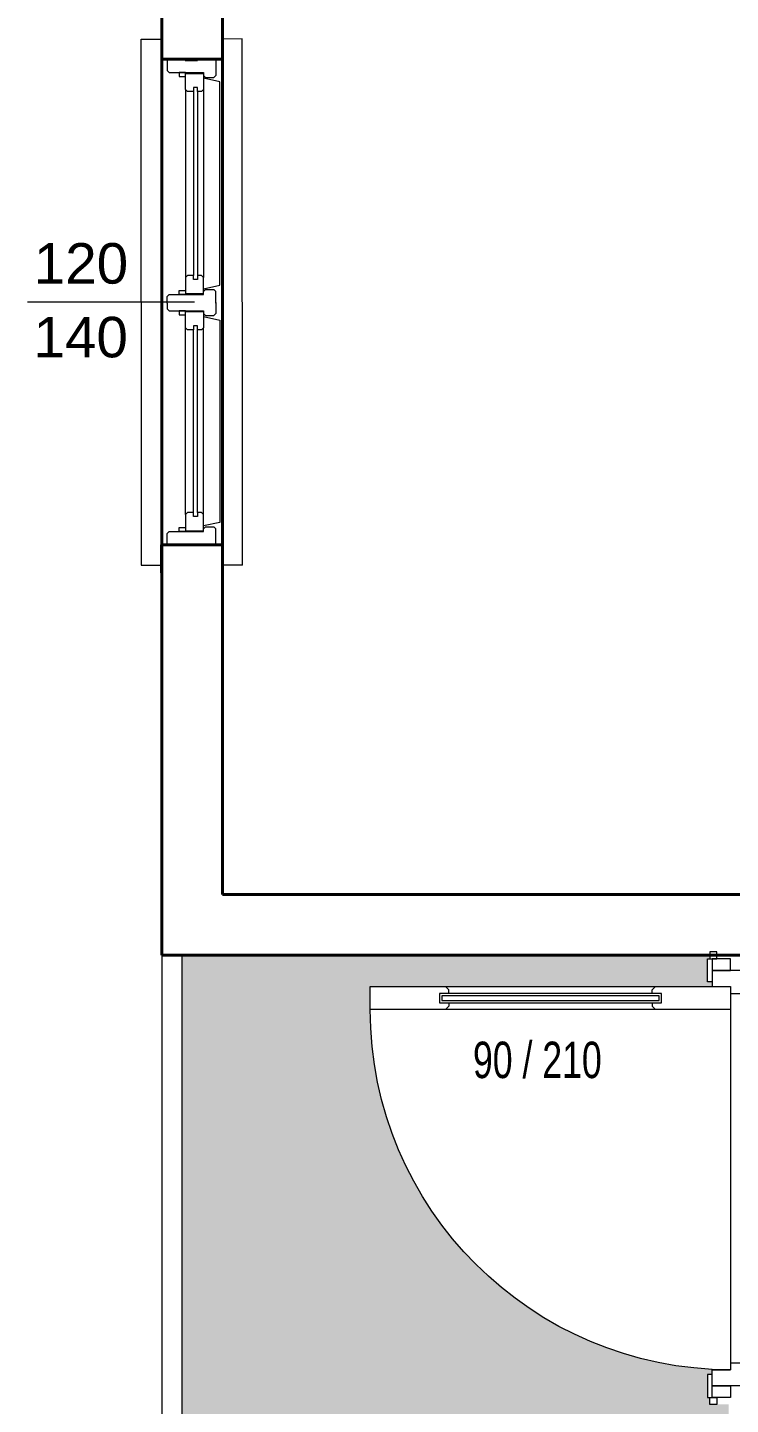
# Model space of a CAD drawing. Header units: millimetres. Extents: x 676 to 5035, y 216 to 2687.
# Drawn here: x 1285.8 to 1459.4, y 1497.6 to 1837.8 of the extents above; entities that cross this region are included whole.
import ezdxf

# ---------------------------------------------------------------- set-up
doc = ezdxf.new("R2010")
doc.units = ezdxf.units.MM
doc.linetypes.add('HIDDEN', pattern=[9.525, 6.35, -3.175])
for name, color, linetype, lineweight in [('KAPI', 30, 'Continuous', 20), ('SEM_DUVAR1', 136, 'Continuous', 40), ('SEM_INCE', 8, 'Continuous', 5), ('SEM_KAPI', 30, 'Continuous', 18), ('SEM_PENCERE', 133, 'Continuous', 13), ('SEM_TARAMA', 253, 'Continuous', 5), ('SEM_TEFRIS', 225, 'Continuous', 9), ('SEM_YAZI2', 53, 'Continuous', 9)]:
    doc.layers.add(name, color=color, linetype=linetype, lineweight=lineweight)
doc.layers.add('SANAL', color=11, linetype='HIDDEN')
doc.styles.add('S', font='arial.ttf', dxfattribs={"width": 0.7})
doc.styles.get("Standard").update_dxf_attribs({"font": 'arial.ttf'})

# ---------------------------------------------------------------- blocks, each defined once
blk = doc.blocks.new('VA')
at = {"layer": 'SANAL'}
for p, q in [((21735.95, 8968.79), (21615.95, 8968.81)), ((21735.95, 8953.79), (21615.95, 8953.81))]:
    blk.add_line(p, q, dxfattribs=at)
at = {"layer": 'SEM_DUVAR1'}
for p, q in [((21615.95, 8953.81), (21615.95, 8968.81)), ((21615.95, 8953.81), (21615.95, 8968.81)), ((21615.95, 8953.81), (21615.95, 8968.81)), ((21615.95, 8953.81), (21615.95, 8968.81)), ((21615.95, 8953.81), (21615.95, 8968.81)), ((21615.95, 8953.8), (21615.95, 8968.81)), ((21735.95, 8953.79), (21735.95, 8968.79)), ((21735.95, 8953.79), (21735.95, 8968.79)), ((21735.95, 8953.79), (21735.95, 8968.79)), ((21735.95, 8953.79), (21735.95, 8968.79)), ((21735.95, 8953.79), (21735.95, 8968.79)), ((21735.95, 8953.79), (21735.95, 8968.79)), ((21735.95, 8953.79), (21735.95, 8968.79))]:
    blk.add_line(p, q, dxfattribs=at)
blk.add_lwpolyline([(21609.1, 8968.81), (21615.95, 8968.81)], dxfattribs=at)
at = {"layer": 'SEM_PENCERE'}
for p, q in [((21610.95, 8973.81), (21610.95, 8968.81)), ((21675.83, 8973.8), (21610.95, 8973.81)), ((21675.83, 8973.8), (21740.95, 8973.79)), ((21740.95, 8973.79), (21740.95, 8968.79)), ((21615.95, 8968.81), (21610.95, 8968.81)), ((21615.95, 8968.81), (21615.95, 8962.91)), ((21615.95, 8967.39), (21618.75, 8967.38)), ((21619.25, 8966.88), (21618.75, 8967.38)), ((21673.81, 8966.87), (21674.31, 8967.37)), ((21675.71, 8967.37), (21674.31, 8967.37)), ((21675.71, 8967.37), (21675.83, 8967.37)), ((21675.95, 8967.37), (21675.83, 8967.37)), ((21675.95, 8967.37), (21677.35, 8967.37)), ((21677.85, 8966.87), (21677.35, 8967.37)), ((21732.65, 8966.86), (21733.15, 8967.36)), ((21735.95, 8967.36), (21733.15, 8967.36)), ((21735.95, 8968.79), (21735.95, 8962.89)), ((21735.95, 8968.79), (21740.95, 8968.79)), ((21619.25, 8966.88), (21619.25, 8958.38)), ((21619.25, 8964.38), (21620.25, 8964.38)), ((21619.25, 8962.88), (21619.25, 8964.38)), ((21620.25, 8964.38), (21620.25, 8962.88)), ((21673.81, 8964.37), (21672.81, 8964.37)), ((21672.81, 8964.37), (21672.81, 8962.87)), ((21673.81, 8966.87), (21673.81, 8958.37)), ((21673.81, 8962.87), (21673.81, 8964.37)), ((21677.85, 8966.87), (21677.85, 8958.37)), ((21677.85, 8964.37), (21678.85, 8964.37)), ((21677.85, 8962.87), (21677.85, 8964.37)), ((21678.85, 8964.37), (21678.85, 8962.87)), ((21732.65, 8964.36), (21731.65, 8964.36)), ((21731.65, 8964.36), (21731.65, 8962.86)), ((21732.65, 8966.86), (21732.65, 8958.36)), ((21732.65, 8962.86), (21732.65, 8964.36)), ((21615.95, 8962.91), (21616.25, 8962.91)), ((21615.95, 8962.36), (21615.95, 8953.81)), ((21616.25, 8962.91), (21616.25, 8959.86)), ((21620.25, 8962.88), (21619.25, 8962.88)), ((21623.45, 8962.88), (21619.45, 8962.88)), ((21619.45, 8962.88), (21619.45, 8958.38)), ((21622.95, 8959.88), (21622.95, 8960.88)), ((21622.95, 8960.88), (21623.95, 8960.88)), ((21623.45, 8962.88), (21669.61, 8962.87)), ((21623.95, 8962.38), (21623.45, 8962.88)), ((21623.95, 8960.88), (21623.95, 8962.38)), ((21623.95, 8960.88), (21669.11, 8960.87)), ((21669.11, 8962.37), (21669.61, 8962.87)), ((21669.11, 8960.87), (21669.11, 8962.37)), ((21670.11, 8960.87), (21669.11, 8960.87)), ((21669.61, 8962.87), (21673.61, 8962.87)), ((21670.11, 8959.87), (21670.11, 8960.87)), ((21672.81, 8962.87), (21673.81, 8962.87)), ((21673.61, 8962.87), (21673.61, 8958.37)), ((21678.85, 8962.87), (21677.85, 8962.87)), ((21678.05, 8962.87), (21678.05, 8958.37)), ((21682.05, 8962.87), (21678.05, 8962.87)), ((21681.55, 8959.87), (21681.55, 8960.87)), ((21681.55, 8960.87), (21682.55, 8960.87)), ((21728.45, 8962.86), (21682.05, 8962.87)), ((21682.55, 8962.37), (21682.05, 8962.87)), ((21682.55, 8960.87), (21682.55, 8962.37)), ((21727.95, 8960.86), (21682.55, 8960.87)), ((21727.95, 8962.36), (21728.45, 8962.86)), ((21727.95, 8960.86), (21727.95, 8962.36)), ((21728.95, 8960.86), (21727.95, 8960.86)), ((21728.45, 8962.86), (21732.45, 8962.86)), ((21728.95, 8959.86), (21728.95, 8960.86)), ((21731.65, 8962.86), (21732.65, 8962.86)), ((21732.45, 8962.86), (21732.45, 8958.36)), ((21735.95, 8962.89), (21735.65, 8962.89)), ((21735.65, 8962.89), (21735.65, 8959.84)), ((21735.95, 8962.34), (21735.95, 8953.79)), ((21616.25, 8959.86), (21615.95, 8959.86)), ((21619.25, 8958.38), (21619.95, 8958.38)), ((21619.45, 8958.38), (21623.45, 8958.38)), ((21619.95, 8958.38), (21620.45, 8957.88)), ((21620.45, 8957.88), (21620.45, 8955.88)), ((21621.54, 8954.38), (21620.65, 8958.38)), ((21623.95, 8959.88), (21622.95, 8959.88)), ((21623.45, 8958.38), (21623.95, 8958.88)), ((21623.45, 8958.38), (21669.61, 8958.37)), ((21623.95, 8959.88), (21669.11, 8959.87)), ((21623.95, 8958.88), (21623.95, 8959.88)), ((21669.11, 8958.87), (21669.11, 8959.87)), ((21669.11, 8959.87), (21670.11, 8959.87)), ((21669.61, 8958.37), (21669.11, 8958.87)), ((21673.61, 8958.37), (21669.61, 8958.37)), ((21672.4, 8958.37), (21671.51, 8954.37)), ((21673.11, 8958.37), (21672.61, 8957.87)), ((21672.61, 8957.87), (21672.61, 8955.87)), ((21673.81, 8958.37), (21673.11, 8958.37)), ((21677.85, 8958.37), (21678.55, 8958.37)), ((21678.05, 8958.37), (21682.05, 8958.37)), ((21678.55, 8958.37), (21679.05, 8957.87)), ((21679.05, 8957.87), (21679.05, 8955.87)), ((21679.25, 8958.37), (21680.14, 8954.37)), ((21682.55, 8959.87), (21681.55, 8959.87)), ((21682.05, 8958.37), (21682.55, 8958.87)), ((21728.45, 8958.36), (21682.05, 8958.37)), ((21727.95, 8959.86), (21682.55, 8959.87)), ((21682.55, 8958.87), (21682.55, 8959.87)), ((21727.95, 8958.86), (21727.95, 8959.86)), ((21727.95, 8959.86), (21728.95, 8959.86)), ((21728.45, 8958.36), (21727.95, 8958.86)), ((21732.45, 8958.36), (21728.45, 8958.36)), ((21730.35, 8954.36), (21731.24, 8958.36)), ((21731.95, 8958.36), (21731.45, 8957.86)), ((21731.45, 8957.86), (21731.45, 8955.86)), ((21732.65, 8958.36), (21731.95, 8958.36)), ((21735.65, 8959.84), (21735.95, 8959.84)), ((21615.95, 8953.81), (21610.95, 8953.81)), ((21610.95, 8948.81), (21610.95, 8953.81)), ((21615.95, 8955.39), (21619.95, 8955.38)), ((21620.45, 8955.88), (21619.95, 8955.38)), ((21671.51, 8954.37), (21621.54, 8954.38)), ((21672.61, 8955.87), (21673.11, 8955.37)), ((21675.71, 8955.37), (21673.11, 8955.37)), ((21675.71, 8955.37), (21675.83, 8955.37)), ((21675.95, 8955.37), (21675.83, 8955.37)), ((21675.95, 8955.37), (21678.55, 8955.37)), ((21679.05, 8955.87), (21678.55, 8955.37)), ((21680.14, 8954.37), (21730.35, 8954.36)), ((21731.45, 8955.86), (21731.95, 8955.36)), ((21735.95, 8955.36), (21731.95, 8955.36)), ((21735.95, 8953.79), (21740.95, 8953.79)), ((21740.95, 8948.79), (21740.95, 8953.79)), ((21610.95, 8948.81), (21740.95, 8948.79))]:
    blk.add_line(p, q, dxfattribs=at)
at = {"layer": 'SEM_TEFRIS'}
blk.add_line((21675.95, 8960.62), (21675.96, 9001.83), dxfattribs=at)
for s, p in [('140', (21662.32, 9000.37)), ('120', (21680.53, 9000.3))]:
    blk.add_text(s, height=10, rotation=269.9884, dxfattribs=at).set_placement(p)
blk = doc.blocks.new('kap 1')
at = {"layer": 'SEM_INCE', "ltscale": 0.5}
for p, q in [((8.5, 10), (85, 10)), ((5, -4), (85, -4))]:
    blk.add_line(p, q, dxfattribs=at)
blk.add_arc((8.5, 10), 78, 360, 90, dxfattribs=at)
at = {"layer": 'SEM_KAPI'}
for p in [(86.5, 14), (85, 10)]:
    blk.add_line(p, (86.5, 10), dxfattribs=at)
for points in [[(3.5, 10), (8.5, 10), (8.5, 88), (3.5, 88)], [(2.5, 14), (2.5, 15), (-2.5, 15), (-2.5, 14)], [(87.5, 14), (87.5, 15), (92.5, 15), (92.5, 14)], [(-2.5, 14.5), (-2.5, 13), (-4, 13), (-4, 14.5)], [(0, 14), (0, 10), (-2.5, 10), (-2.5, 14)], [(90, 14), (90, 10), (92.5, 10), (92.5, 14)], [(92.5, 14.5), (92.5, 13), (94, 13), (94, 14.5)], [(0, 0), (0, -4), (-2.5, -4), (-2.5, 0)], [(90, 0), (90, -4), (92.5, -4), (92.5, 0)], [(-2.5, -3), (-2.5, -4.5), (-4, -4.5), (-4, -3)], [(2.5, -4), (2.5, -5), (-2.5, -5), (-2.5, -4)], [(87.5, -4), (87.5, -5), (92.5, -5), (92.5, -4)], [(92.5, -3), (92.5, -4.5), (94, -4.5), (94, -3)]]:
    blk.add_lwpolyline(points, close=True, dxfattribs=at)
for points in [[(5, 71), (4.25, 71), (3.5, 71.75)], [(7, 71), (7.75, 71), (8.5, 71.75)], [(5, 27), (4.25, 27), (3.5, 26.25)], [(7, 27), (7.75, 27), (8.5, 26.25)], [(5, 10), (5, -4), (0, -4), (0, 14), (3.5, 14)], [(85, 10), (85, -4), (90, -4), (90, 14), (86.5, 14)]]:
    blk.add_lwpolyline(points, dxfattribs=at)
at = {"layer": 'SEM_PENCERE'}
for points in [[(5, 25), (5, 73), (7, 73), (7, 25)], [(5.5, 25.5), (5.5, 72.5), (6.5, 72.5), (6.5, 25.5)]]:
    blk.add_lwpolyline(points, close=True, dxfattribs=at)

msp = doc.modelspace()

# ---------------------------------------------------------------- hatches: boundary and pattern name
at = {"layer": 'SEM_TARAMA'}
h = msp.add_hatch(dxfattribs=at)
h.set_pattern_fill('ANGLE', color=256, scale=5)
h.set_pattern_definition([(0, (-346.05, -108.6), (0, 34.925), [25.4, -9.525]), (90, (-346.05, -108.6), (-34.925, 2e-15), [25.4, -9.525])])
h.paths.add_polyline_path([(1469, 2040.64), (1319, 2040.64), (1319, 1890.64), (1469, 1890.64)])
h.paths.add_polyline_path([(1469, 825.64), (1319, 825.64), (1319.01, 675.64), (1469, 675.64)])
h.paths.add_polyline_path([(4401, 825.64), (4251, 825.64), (4251, 675.64), (4401, 675.64)])
h.paths.add_polyline_path([(4401, 2040.64), (4251, 2040.64), (4251, 1890.64), (4401, 1890.64), (4401, 1935.64)])
h.paths.add_polyline_path([(4396, 1277.64), (4396, 1282.64), (4386, 1282.64), (4386, 1350.64), (4261, 1350.64), (4261, 1212.74), (4262.9, 1212.74), (4262.9, 1214.45), (4264.61, 1214.45), (4264.61, 1212.74), (4265.18, 1212.74), (4396, 1212.72)])
h.paths.add_polyline_path([(4396, 1497.64), (4265.06, 1497.64), (4265.06, 1496.65), (4263.34, 1496.65), (4261, 1496.65), (4261, 1370.64), (4386, 1370.64), (4386, 1433.48), (4396, 1433.48)])
h.paths.add_polyline_path([(4396, 1608.64), (4251, 1608.64), (4251, 1497.64), (4396, 1497.64)])
h.paths.add_polyline_path([(4348.92, 1594.2), (4259.92, 1594.2), (4259.92, 1506.92), (4259.92, 1505.21, 0.414214)], flags=16)
h.paths.add_polyline_path([(4325.89, 1574.81), (4271.32, 1574.81), (4271.32, 1588.77), (4325.89, 1588.77)], flags=0)
h.paths.add_polyline_path([(4277.04, 1595.92), (4277.04, 1598.2), (4331.8, 1598.2), (4331.8, 1595.92)], flags=16)
h.paths.add_polyline_path([(4331.23, 1596.49), (4277.61, 1596.49), (4277.61, 1597.63), (4331.23, 1597.63)], flags=0)
h.paths.add_polyline_path([(4265.63, 1504.07), (4265.63, 1498.36), (4264.48, 1498.36), (4259.92, 1498.36), (4259.92, 1501.22), (4264.48, 1501.22), (4264.48, 1504.07)], flags=16)
h.paths.add_polyline_path([(4265.63, 1601.05), (4264.48, 1601.05), (4264.48, 1603.9), (4259.92, 1603.9), (4259.92, 1606.75), (4263.34, 1606.75), (4263.34, 1608.47), (4265.06, 1608.47), (4265.06, 1606.75), (4265.63, 1606.75)], flags=16)
h.paths.add_polyline_path([(4396, 1212.64), (4265.18, 1212.64), (4265.18, 1207.04), (4264.04, 1207.04), (4264.04, 1205.78, -0.399265), (4348.47, 1116.9), (4348.47, 1111.2), (4264.04, 1111.2), (4264.04, 1110.06), (4265.18, 1110.06), (4265.18, 1104.35), (4264.61, 1104.35), (4264.61, 1102.64), (4396, 1102.64)])
h.paths.add_polyline_path([(1459.01, 1497.64), (1324, 1497.64), (1324, 1427.64), (1334.01, 1427.64), (1334.01, 1370.64), (1459.01, 1370.64), (1459.01, 1427.64)])
h.paths.add_polyline_path([(1370.47, 1595.19), (1370.47, 1600.9), (1454.9, 1600.9), (1454.9, 1602.04), (1453.76, 1602.04), (1453.76, 1607.74), (1454.33, 1607.74), (1454.33, 1608.64), (1334.01, 1608.64), (1324, 1608.64), (1324, 1497.64), (1454.33, 1497.64), (1454.33, 1499.35), (1453.76, 1499.35), (1453.76, 1505.06), (1454.9, 1505.06), (1454.9, 1506.31, -0.399265)])
h.paths.add_polyline_path([(1459.01, 1282.64), (1459.01, 1350.64), (1334.01, 1350.64), (1334.01, 1282.64), (1324.01, 1282.64), (1324.01, 1212.64), (1459.01, 1212.64)])
h.paths.add_polyline_path([(1469, 1212.64), (1324.01, 1212.64), (1324.01, 1102.64), (1334.01, 1102.64), (1469, 1102.64)])
h.paths.add_polyline_path([(4258.28, 1280.74), (4360.63, 1280.74), (4360.63, 1352.94), (4258.28, 1352.94)], flags=9)
h.paths.add_polyline_path([(4261.31, 1380.61), (4363.66, 1380.61), (4363.66, 1452.81), (4261.31, 1452.81)], flags=24)
h.paths.add_polyline_path([(1335.98, 1389.01), (1438.32, 1389.01), (1438.32, 1461.22), (1335.98, 1461.22)], flags=24)
h.paths.add_polyline_path([(1332.08, 1276.31), (1434.43, 1276.31), (1434.43, 1348.52), (1332.08, 1348.52)], flags=24)

# ---------------------------------------------------------------- linework, layer by layer
at = {"layer": 'SEM_DUVAR1'}
for p, q in [((1319, 1875.64), (1319, 1608.64)), ((1334, 1875.64), (1334.01, 1623.64)), ((1319, 1623.64), (1319, 1608.64)), ((1627.02, 1623.64), (1334.01, 1623.64)), ((1334.01, 1623.64), (2319.01, 1623.64)), ((1334.01, 1608.64), (1319.01, 1608.64)), ((1334.01, 1608.64), (2319.01, 1608.64))]:
    msp.add_line(p, q, dxfattribs=at)
at = {"layer": 'SEM_PENCERE'}
for p, q in [((1319.01, 1608.64), (1319, 1427.64)), ((1324, 1427.64), (1324, 1608.64))]:
    msp.add_line(p, q, dxfattribs=at)

# ---------------------------------------------------------------- block references
at = {"layer": 'KAPI', "xscale": -1.140948896087914, "yscale": 1.140948896087914, "zscale": 1.140948896087914, "rotation": 90}
msp.add_blockref('kap 1', (1470.88, 1604.89), dxfattribs=at)
at = {"layer": 'SEM_PENCERE', "rotation": 90.01157472941156}
msp.add_blockref('VA', (10292.05, -19904.16), dxfattribs=at)

# ---------------------------------------------------------------- texts
at = {"layer": 'SEM_YAZI2', "style": 'S', "width": 0.7}
msp.add_text('90 / 210', height=9, rotation=0, dxfattribs=at).set_placement((1395.83, 1578.27))

doc.saveas('drawing.dxf')
